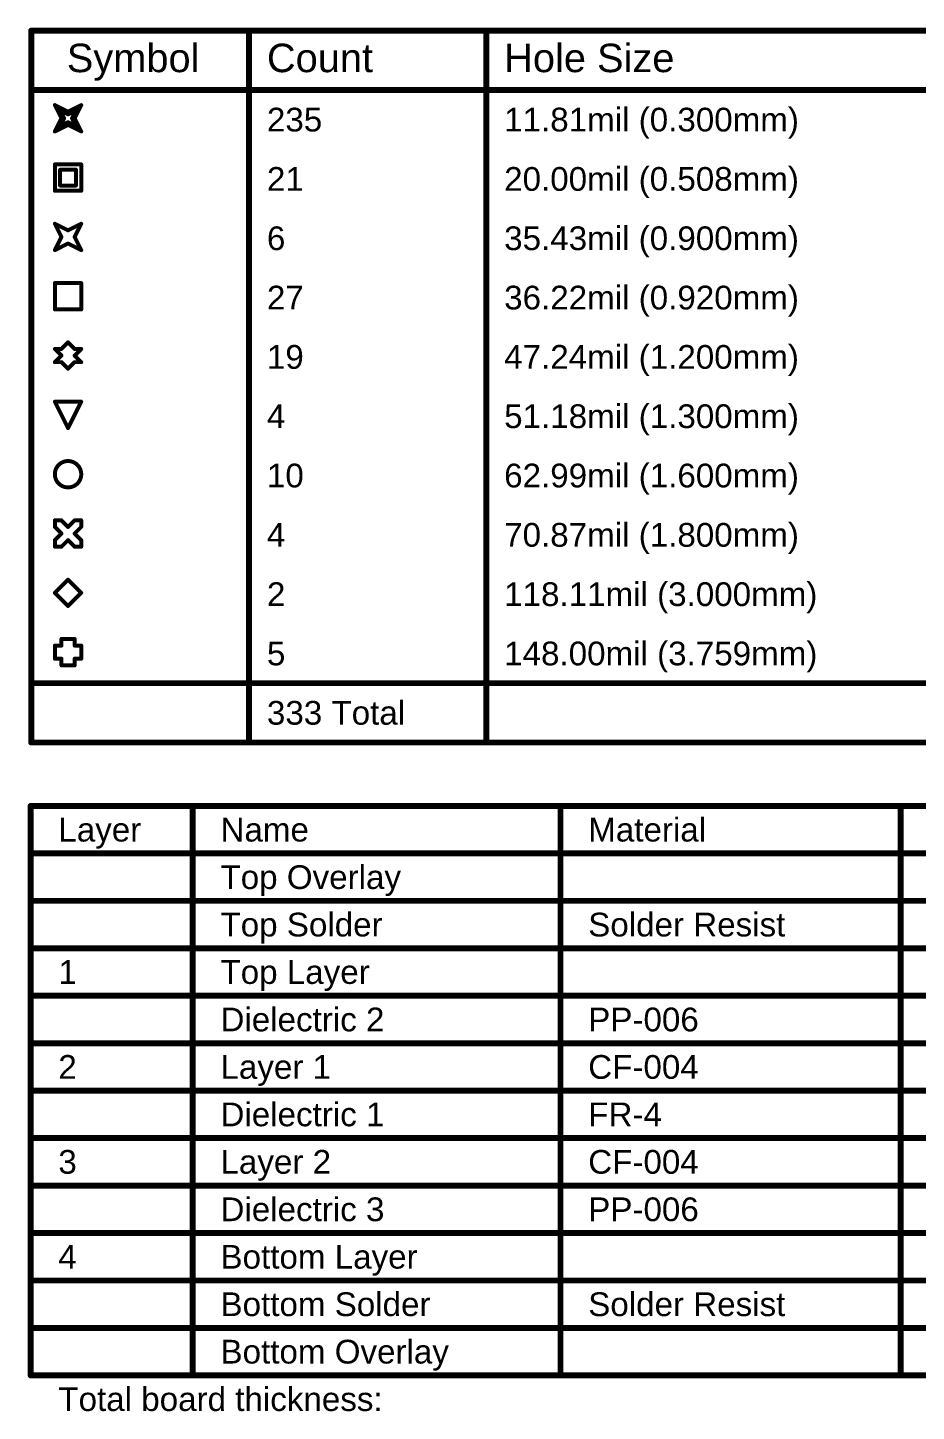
# Model space of a CAD drawing. Header units: inches. Extents: x 0 to 13.9, y -0.2 to 3.4.
# Drawn here: x 4.479 to 6.725, y -0.18 to 3.319 of the extents above; entities that cross this region are included whole.
import ezdxf

# ---------------------------------------------------------------- set-up
doc = ezdxf.new("R2010")
doc.units = ezdxf.units.IN
doc.header["$MEASUREMENT"] = 0
doc.layers.add('Drill Drawing', color=1, linetype='Continuous')
doc.layers.add('Fabrication', color=56, linetype='Continuous')
doc.styles.add('Arial', font='', dxfattribs={"height": 0.2})
doc.styles.get('Arial').set_extended_font_data('Arial')

msp = doc.modelspace()

# ---------------------------------------------------------------- linework, layer by layer
at = {"layer": 'Drill Drawing'}
for points in [[(4.4875, 3.3115, 0.015, 0.015, 0), (13.9109, 3.3115, 0.015, 0.015, 0)], [(4.4875, 1.5115, 0.015, 0.015, 0), (4.4875, 3.3115, 0.015, 0.015, 0)], [(5.0384, 1.5115, 0.015, 0.015, 0), (5.0384, 3.3115, 0.015, 0.015, 0)], [(5.6382, 1.5115, 0.015, 0.015, 0), (5.6382, 3.3115, 0.015, 0.015, 0)], [(4.4875, 3.1615, 0.015, 0.015, 0), (13.9109, 3.1615, 0.015, 0.015, 0)], [(4.5473, 3.1232, 0.01, 0.01, 0), (4.5806, 3.1065, 0.01, 0.01, 0)], [(4.5473, 3.1232, 0.01, 0.01, 0), (4.564, 3.0898, 0.01, 0.01, 0)], [(4.5606, 3.1098, 0.01, 0.01, 0), (4.5806, 3.0998, 0.01, 0.01, 0)], [(4.5606, 3.1098, 0.01, 0.01, 0), (4.5706, 3.0898, 0.01, 0.01, 0)], [(4.5806, 3.1065, 0.01, 0.01, 0), (4.614, 3.1232, 0.01, 0.01, 0)], [(4.5806, 3.0998, 0.01, 0.01, 0), (4.6006, 3.1098, 0.01, 0.01, 0)], [(4.5906, 3.0898, 0.01, 0.01, 0), (4.6006, 3.1098, 0.01, 0.01, 0)], [(4.5973, 3.0898, 0.01, 0.01, 0), (4.614, 3.1232, 0.01, 0.01, 0)], [(4.5473, 3.0565, 0.01, 0.01, 0), (4.564, 3.0898, 0.01, 0.01, 0)], [(4.5606, 3.0698, 0.01, 0.01, 0), (4.5706, 3.0898, 0.01, 0.01, 0)], [(4.5606, 3.0698, 0.01, 0.01, 0), (4.5806, 3.0798, 0.01, 0.01, 0)], [(4.5806, 3.0798, 0.01, 0.01, 0), (4.6006, 3.0698, 0.01, 0.01, 0)], [(4.5906, 3.0898, 0.01, 0.01, 0), (4.6006, 3.0698, 0.01, 0.01, 0)], [(4.5973, 3.0898, 0.01, 0.01, 0), (4.614, 3.0565, 0.01, 0.01, 0)], [(4.5473, 3.0565, 0.01, 0.01, 0), (4.5806, 3.0732, 0.01, 0.01, 0)], [(4.5806, 3.0732, 0.01, 0.01, 0), (4.614, 3.0565, 0.01, 0.01, 0)], [(4.5473, 2.9732, 0.01, 0.01, 0), (4.614, 2.9732, 0.01, 0.01, 0)], [(4.5473, 2.9065, 0.01, 0.01, 0), (4.5473, 2.9732, 0.01, 0.01, 0)], [(4.614, 2.9065, 0.01, 0.01, 0), (4.614, 2.9732, 0.01, 0.01, 0)], [(4.5606, 2.9598, 0.01, 0.01, 0), (4.6006, 2.9598, 0.01, 0.01, 0)], [(4.5606, 2.9198, 0.01, 0.01, 0), (4.5606, 2.9598, 0.01, 0.01, 0)], [(4.6006, 2.9198, 0.01, 0.01, 0), (4.6006, 2.9598, 0.01, 0.01, 0)], [(4.5473, 2.9065, 0.01, 0.01, 0), (4.614, 2.9065, 0.01, 0.01, 0)], [(4.5606, 2.9198, 0.01, 0.01, 0), (4.6006, 2.9198, 0.01, 0.01, 0)], [(4.5473, 2.8232, 0.01, 0.01, 0), (4.5806, 2.8065, 0.01, 0.01, 0)], [(4.5473, 2.8232, 0.01, 0.01, 0), (4.564, 2.7898, 0.01, 0.01, 0)], [(4.5806, 2.8065, 0.01, 0.01, 0), (4.614, 2.8232, 0.01, 0.01, 0)], [(4.5973, 2.7898, 0.01, 0.01, 0), (4.614, 2.8232, 0.01, 0.01, 0)], [(4.5473, 2.7565, 0.01, 0.01, 0), (4.564, 2.7898, 0.01, 0.01, 0)], [(4.5473, 2.7565, 0.01, 0.01, 0), (4.5806, 2.7732, 0.01, 0.01, 0)], [(4.5806, 2.7732, 0.01, 0.01, 0), (4.614, 2.7565, 0.01, 0.01, 0)], [(4.5973, 2.7898, 0.01, 0.01, 0), (4.614, 2.7565, 0.01, 0.01, 0)], [(4.5473, 2.6732, 0.01, 0.01, 0), (4.614, 2.6732, 0.01, 0.01, 0)], [(4.5473, 2.6065, 0.01, 0.01, 0), (4.5473, 2.6732, 0.01, 0.01, 0)], [(4.614, 2.6065, 0.01, 0.01, 0), (4.614, 2.6732, 0.01, 0.01, 0)], [(4.5473, 2.6065, 0.01, 0.01, 0), (4.614, 2.6065, 0.01, 0.01, 0)], [(4.564, 2.5065, 0.01, 0.01, 0), (4.5806, 2.5232, 0.01, 0.01, 0)], [(4.5806, 2.5232, 0.01, 0.01, 0), (4.5973, 2.5065, 0.01, 0.01, 0)], [(4.5473, 2.5065, 0.01, 0.01, 0), (4.564, 2.4898, 0.01, 0.01, 0)], [(4.5473, 2.5065, 0.01, 0.01, 0), (4.564, 2.5065, 0.01, 0.01, 0)], [(4.5473, 2.4732, 0.01, 0.01, 0), (4.564, 2.4898, 0.01, 0.01, 0)], [(4.5973, 2.5065, 0.01, 0.01, 0), (4.614, 2.5065, 0.01, 0.01, 0)], [(4.5973, 2.4898, 0.01, 0.01, 0), (4.614, 2.5065, 0.01, 0.01, 0)], [(4.5973, 2.4898, 0.01, 0.01, 0), (4.614, 2.4732, 0.01, 0.01, 0)], [(4.5473, 2.4732, 0.01, 0.01, 0), (4.564, 2.4732, 0.01, 0.01, 0)], [(4.564, 2.4732, 0.01, 0.01, 0), (4.5806, 2.4565, 0.01, 0.01, 0)], [(4.5806, 2.4565, 0.01, 0.01, 0), (4.5973, 2.4732, 0.01, 0.01, 0)], [(4.5973, 2.4732, 0.01, 0.01, 0), (4.614, 2.4732, 0.01, 0.01, 0)], [(4.5473, 2.3732, 0.01, 0.01, 0), (4.614, 2.3732, 0.01, 0.01, 0)], [(4.5473, 2.3732, 0.01, 0.01, 0), (4.5806, 2.3065, 0.01, 0.01, 0)], [(4.5806, 2.3065, 0.01, 0.01, 0), (4.614, 2.3732, 0.01, 0.01, 0)], [(4.5473, 2.0565, 0.01, 0.01, 0), (4.5473, 2.0732, 0.01, 0.01, 0)], [(4.5473, 2.0732, 0.01, 0.01, 0), (4.564, 2.0732, 0.01, 0.01, 0)], [(4.564, 2.0732, 0.01, 0.01, 0), (4.5806, 2.0565, 0.01, 0.01, 0)], [(4.5806, 2.0565, 0.01, 0.01, 0), (4.5973, 2.0732, 0.01, 0.01, 0)], [(4.5973, 2.0732, 0.01, 0.01, 0), (4.614, 2.0732, 0.01, 0.01, 0)], [(4.614, 2.0565, 0.01, 0.01, 0), (4.614, 2.0732, 0.01, 0.01, 0)], [(4.5473, 2.0565, 0.01, 0.01, 0), (4.564, 2.0398, 0.01, 0.01, 0)], [(4.5473, 2.0232, 0.01, 0.01, 0), (4.564, 2.0398, 0.01, 0.01, 0)], [(4.5973, 2.0398, 0.01, 0.01, 0), (4.614, 2.0565, 0.01, 0.01, 0)], [(4.5973, 2.0398, 0.01, 0.01, 0), (4.614, 2.0232, 0.01, 0.01, 0)], [(4.5473, 2.0065, 0.01, 0.01, 0), (4.5473, 2.0232, 0.01, 0.01, 0)], [(4.5473, 2.0065, 0.01, 0.01, 0), (4.564, 2.0065, 0.01, 0.01, 0)], [(4.564, 2.0065, 0.01, 0.01, 0), (4.5806, 2.0232, 0.01, 0.01, 0)], [(4.5806, 2.0232, 0.01, 0.01, 0), (4.5973, 2.0065, 0.01, 0.01, 0)], [(4.5973, 2.0065, 0.01, 0.01, 0), (4.614, 2.0065, 0.01, 0.01, 0)], [(4.614, 2.0065, 0.01, 0.01, 0), (4.614, 2.0232, 0.01, 0.01, 0)], [(4.5473, 1.8898, 0.01, 0.01, 0), (4.5806, 1.9232, 0.01, 0.01, 0)], [(4.5806, 1.9232, 0.01, 0.01, 0), (4.614, 1.8898, 0.01, 0.01, 0)], [(4.5473, 1.8898, 0.01, 0.01, 0), (4.5806, 1.8565, 0.01, 0.01, 0)], [(4.5806, 1.8565, 0.01, 0.01, 0), (4.614, 1.8898, 0.01, 0.01, 0)], [(4.5473, 1.7232, 0.01, 0.01, 0), (4.5473, 1.7565, 0.01, 0.01, 0)], [(4.5473, 1.7565, 0.01, 0.01, 0), (4.564, 1.7565, 0.01, 0.01, 0)], [(4.564, 1.7565, 0.01, 0.01, 0), (4.564, 1.7732, 0.01, 0.01, 0)], [(4.564, 1.7732, 0.01, 0.01, 0), (4.5973, 1.7732, 0.01, 0.01, 0)], [(4.5973, 1.7565, 0.01, 0.01, 0), (4.5973, 1.7732, 0.01, 0.01, 0)], [(4.5973, 1.7565, 0.01, 0.01, 0), (4.614, 1.7565, 0.01, 0.01, 0)], [(4.614, 1.7232, 0.01, 0.01, 0), (4.614, 1.7565, 0.01, 0.01, 0)], [(4.5473, 1.7232, 0.01, 0.01, 0), (4.564, 1.7232, 0.01, 0.01, 0)], [(4.564, 1.7065, 0.01, 0.01, 0), (4.564, 1.7232, 0.01, 0.01, 0)], [(4.5973, 1.7232, 0.01, 0.01, 0), (4.614, 1.7232, 0.01, 0.01, 0)], [(4.5973, 1.7065, 0.01, 0.01, 0), (4.5973, 1.7232, 0.01, 0.01, 0)], [(4.564, 1.7065, 0.01, 0.01, 0), (4.5973, 1.7065, 0.01, 0.01, 0)], [(4.4875, 1.6615, 0.015, 0.015, 0), (13.9109, 1.6615, 0.015, 0.015, 0)], [(4.4875, 1.5115, 0.015, 0.015, 0), (13.9109, 1.5115, 0.015, 0.015, 0)]]:
    msp.add_lwpolyline(points, format="xyseb", dxfattribs=at)
for points in [[(4.4837, 3.3115, 0.0075, 0.0075, 1), (4.4912, 3.3115, 0.0075, 0.0075, 1)], [(4.4837, 3.3115, 0.0075, 0.0075, 1), (4.4912, 3.3115, 0.0075, 0.0075, 1)], [(5.0346, 3.3115, 0.0075, 0.0075, 1), (5.0421, 3.3115, 0.0075, 0.0075, 1)], [(5.6345, 3.3115, 0.0075, 0.0075, 1), (5.642, 3.3115, 0.0075, 0.0075, 1)], [(4.4837, 3.1615, 0.0075, 0.0075, 1), (4.4912, 3.1615, 0.0075, 0.0075, 1)], [(4.5448, 3.1232, 0.005, 0.005, 1), (4.5498, 3.1232, 0.005, 0.005, 1)], [(4.5448, 3.1232, 0.005, 0.005, 1), (4.5498, 3.1232, 0.005, 0.005, 1)], [(4.5581, 3.1098, 0.005, 0.005, 1), (4.5631, 3.1098, 0.005, 0.005, 1)], [(4.5581, 3.1098, 0.005, 0.005, 1), (4.5631, 3.1098, 0.005, 0.005, 1)], [(4.5981, 3.1098, 0.005, 0.005, 1), (4.6031, 3.1098, 0.005, 0.005, 1)], [(4.5981, 3.1098, 0.005, 0.005, 1), (4.6031, 3.1098, 0.005, 0.005, 1)], [(4.6115, 3.1232, 0.005, 0.005, 1), (4.6165, 3.1232, 0.005, 0.005, 1)], [(4.6115, 3.1232, 0.005, 0.005, 1), (4.6165, 3.1232, 0.005, 0.005, 1)], [(4.5615, 3.0898, 0.005, 0.005, 1), (4.5665, 3.0898, 0.005, 0.005, 1)], [(4.5615, 3.0898, 0.005, 0.005, 1), (4.5665, 3.0898, 0.005, 0.005, 1)], [(4.5681, 3.0898, 0.005, 0.005, 1), (4.5731, 3.0898, 0.005, 0.005, 1)], [(4.5681, 3.0898, 0.005, 0.005, 1), (4.5731, 3.0898, 0.005, 0.005, 1)], [(4.5781, 3.1065, 0.005, 0.005, 1), (4.5831, 3.1065, 0.005, 0.005, 1)], [(4.5781, 3.1065, 0.005, 0.005, 1), (4.5831, 3.1065, 0.005, 0.005, 1)], [(4.5781, 3.0998, 0.005, 0.005, 1), (4.5831, 3.0998, 0.005, 0.005, 1)], [(4.5781, 3.0998, 0.005, 0.005, 1), (4.5831, 3.0998, 0.005, 0.005, 1)], [(4.5781, 3.0798, 0.005, 0.005, 1), (4.5831, 3.0798, 0.005, 0.005, 1)], [(4.5781, 3.0798, 0.005, 0.005, 1), (4.5831, 3.0798, 0.005, 0.005, 1)], [(4.5881, 3.0898, 0.005, 0.005, 1), (4.5931, 3.0898, 0.005, 0.005, 1)], [(4.5881, 3.0898, 0.005, 0.005, 1), (4.5931, 3.0898, 0.005, 0.005, 1)], [(4.5948, 3.0898, 0.005, 0.005, 1), (4.5998, 3.0898, 0.005, 0.005, 1)], [(4.5948, 3.0898, 0.005, 0.005, 1), (4.5998, 3.0898, 0.005, 0.005, 1)], [(4.5448, 3.0565, 0.005, 0.005, 1), (4.5498, 3.0565, 0.005, 0.005, 1)], [(4.5448, 3.0565, 0.005, 0.005, 1), (4.5498, 3.0565, 0.005, 0.005, 1)], [(4.5581, 3.0698, 0.005, 0.005, 1), (4.5631, 3.0698, 0.005, 0.005, 1)], [(4.5581, 3.0698, 0.005, 0.005, 1), (4.5631, 3.0698, 0.005, 0.005, 1)], [(4.5781, 3.0732, 0.005, 0.005, 1), (4.5831, 3.0732, 0.005, 0.005, 1)], [(4.5781, 3.0732, 0.005, 0.005, 1), (4.5831, 3.0732, 0.005, 0.005, 1)], [(4.5981, 3.0698, 0.005, 0.005, 1), (4.6031, 3.0698, 0.005, 0.005, 1)], [(4.5981, 3.0698, 0.005, 0.005, 1), (4.6031, 3.0698, 0.005, 0.005, 1)], [(4.6115, 3.0565, 0.005, 0.005, 1), (4.6165, 3.0565, 0.005, 0.005, 1)], [(4.6115, 3.0565, 0.005, 0.005, 1), (4.6165, 3.0565, 0.005, 0.005, 1)], [(4.5448, 2.9732, 0.005, 0.005, 1), (4.5498, 2.9732, 0.005, 0.005, 1)], [(4.5448, 2.9732, 0.005, 0.005, 1), (4.5498, 2.9732, 0.005, 0.005, 1)], [(4.6115, 2.9732, 0.005, 0.005, 1), (4.6165, 2.9732, 0.005, 0.005, 1)], [(4.6115, 2.9732, 0.005, 0.005, 1), (4.6165, 2.9732, 0.005, 0.005, 1)], [(4.5581, 2.9598, 0.005, 0.005, 1), (4.5631, 2.9598, 0.005, 0.005, 1)], [(4.5581, 2.9598, 0.005, 0.005, 1), (4.5631, 2.9598, 0.005, 0.005, 1)], [(4.5981, 2.9598, 0.005, 0.005, 1), (4.6031, 2.9598, 0.005, 0.005, 1)], [(4.5981, 2.9598, 0.005, 0.005, 1), (4.6031, 2.9598, 0.005, 0.005, 1)], [(4.5448, 2.9065, 0.005, 0.005, 1), (4.5498, 2.9065, 0.005, 0.005, 1)], [(4.5448, 2.9065, 0.005, 0.005, 1), (4.5498, 2.9065, 0.005, 0.005, 1)], [(4.5581, 2.9198, 0.005, 0.005, 1), (4.5631, 2.9198, 0.005, 0.005, 1)], [(4.5581, 2.9198, 0.005, 0.005, 1), (4.5631, 2.9198, 0.005, 0.005, 1)], [(4.5981, 2.9198, 0.005, 0.005, 1), (4.6031, 2.9198, 0.005, 0.005, 1)], [(4.5981, 2.9198, 0.005, 0.005, 1), (4.6031, 2.9198, 0.005, 0.005, 1)], [(4.6115, 2.9065, 0.005, 0.005, 1), (4.6165, 2.9065, 0.005, 0.005, 1)], [(4.6115, 2.9065, 0.005, 0.005, 1), (4.6165, 2.9065, 0.005, 0.005, 1)], [(4.5448, 2.8232, 0.005, 0.005, 1), (4.5498, 2.8232, 0.005, 0.005, 1)], [(4.5448, 2.8232, 0.005, 0.005, 1), (4.5498, 2.8232, 0.005, 0.005, 1)], [(4.5781, 2.8065, 0.005, 0.005, 1), (4.5831, 2.8065, 0.005, 0.005, 1)], [(4.5781, 2.8065, 0.005, 0.005, 1), (4.5831, 2.8065, 0.005, 0.005, 1)], [(4.6115, 2.8232, 0.005, 0.005, 1), (4.6165, 2.8232, 0.005, 0.005, 1)], [(4.6115, 2.8232, 0.005, 0.005, 1), (4.6165, 2.8232, 0.005, 0.005, 1)], [(4.5615, 2.7898, 0.005, 0.005, 1), (4.5665, 2.7898, 0.005, 0.005, 1)], [(4.5615, 2.7898, 0.005, 0.005, 1), (4.5665, 2.7898, 0.005, 0.005, 1)], [(4.5781, 2.7732, 0.005, 0.005, 1), (4.5831, 2.7732, 0.005, 0.005, 1)], [(4.5781, 2.7732, 0.005, 0.005, 1), (4.5831, 2.7732, 0.005, 0.005, 1)], [(4.5948, 2.7898, 0.005, 0.005, 1), (4.5998, 2.7898, 0.005, 0.005, 1)], [(4.5948, 2.7898, 0.005, 0.005, 1), (4.5998, 2.7898, 0.005, 0.005, 1)], [(4.5448, 2.7565, 0.005, 0.005, 1), (4.5498, 2.7565, 0.005, 0.005, 1)], [(4.5448, 2.7565, 0.005, 0.005, 1), (4.5498, 2.7565, 0.005, 0.005, 1)], [(4.6115, 2.7565, 0.005, 0.005, 1), (4.6165, 2.7565, 0.005, 0.005, 1)], [(4.6115, 2.7565, 0.005, 0.005, 1), (4.6165, 2.7565, 0.005, 0.005, 1)], [(4.5448, 2.6732, 0.005, 0.005, 1), (4.5498, 2.6732, 0.005, 0.005, 1)], [(4.5448, 2.6732, 0.005, 0.005, 1), (4.5498, 2.6732, 0.005, 0.005, 1)], [(4.6115, 2.6732, 0.005, 0.005, 1), (4.6165, 2.6732, 0.005, 0.005, 1)], [(4.6115, 2.6732, 0.005, 0.005, 1), (4.6165, 2.6732, 0.005, 0.005, 1)], [(4.5448, 2.6065, 0.005, 0.005, 1), (4.5498, 2.6065, 0.005, 0.005, 1)], [(4.5448, 2.6065, 0.005, 0.005, 1), (4.5498, 2.6065, 0.005, 0.005, 1)], [(4.6115, 2.6065, 0.005, 0.005, 1), (4.6165, 2.6065, 0.005, 0.005, 1)], [(4.6115, 2.6065, 0.005, 0.005, 1), (4.6165, 2.6065, 0.005, 0.005, 1)], [(4.5781, 2.5232, 0.005, 0.005, 1), (4.5831, 2.5232, 0.005, 0.005, 1)], [(4.5781, 2.5232, 0.005, 0.005, 1), (4.5831, 2.5232, 0.005, 0.005, 1)], [(4.5448, 2.5065, 0.005, 0.005, 1), (4.5498, 2.5065, 0.005, 0.005, 1)], [(4.5448, 2.5065, 0.005, 0.005, 1), (4.5498, 2.5065, 0.005, 0.005, 1)], [(4.5615, 2.5065, 0.005, 0.005, 1), (4.5665, 2.5065, 0.005, 0.005, 1)], [(4.5615, 2.5065, 0.005, 0.005, 1), (4.5665, 2.5065, 0.005, 0.005, 1)], [(4.5615, 2.4898, 0.005, 0.005, 1), (4.5665, 2.4898, 0.005, 0.005, 1)], [(4.5615, 2.4898, 0.005, 0.005, 1), (4.5665, 2.4898, 0.005, 0.005, 1)], [(4.5948, 2.5065, 0.005, 0.005, 1), (4.5998, 2.5065, 0.005, 0.005, 1)], [(4.5948, 2.5065, 0.005, 0.005, 1), (4.5998, 2.5065, 0.005, 0.005, 1)], [(4.5948, 2.4898, 0.005, 0.005, 1), (4.5998, 2.4898, 0.005, 0.005, 1)], [(4.5948, 2.4898, 0.005, 0.005, 1), (4.5998, 2.4898, 0.005, 0.005, 1)], [(4.6115, 2.5065, 0.005, 0.005, 1), (4.6165, 2.5065, 0.005, 0.005, 1)], [(4.6115, 2.5065, 0.005, 0.005, 1), (4.6165, 2.5065, 0.005, 0.005, 1)], [(4.5448, 2.4732, 0.005, 0.005, 1), (4.5498, 2.4732, 0.005, 0.005, 1)], [(4.5448, 2.4732, 0.005, 0.005, 1), (4.5498, 2.4732, 0.005, 0.005, 1)], [(4.5615, 2.4732, 0.005, 0.005, 1), (4.5665, 2.4732, 0.005, 0.005, 1)], [(4.5615, 2.4732, 0.005, 0.005, 1), (4.5665, 2.4732, 0.005, 0.005, 1)], [(4.5781, 2.4565, 0.005, 0.005, 1), (4.5831, 2.4565, 0.005, 0.005, 1)], [(4.5781, 2.4565, 0.005, 0.005, 1), (4.5831, 2.4565, 0.005, 0.005, 1)], [(4.5948, 2.4732, 0.005, 0.005, 1), (4.5998, 2.4732, 0.005, 0.005, 1)], [(4.5948, 2.4732, 0.005, 0.005, 1), (4.5998, 2.4732, 0.005, 0.005, 1)], [(4.6115, 2.4732, 0.005, 0.005, 1), (4.6165, 2.4732, 0.005, 0.005, 1)], [(4.6115, 2.4732, 0.005, 0.005, 1), (4.6165, 2.4732, 0.005, 0.005, 1)], [(4.5448, 2.3732, 0.005, 0.005, 1), (4.5498, 2.3732, 0.005, 0.005, 1)], [(4.5448, 2.3732, 0.005, 0.005, 1), (4.5498, 2.3732, 0.005, 0.005, 1)], [(4.6115, 2.3732, 0.005, 0.005, 1), (4.6165, 2.3732, 0.005, 0.005, 1)], [(4.6115, 2.3732, 0.005, 0.005, 1), (4.6165, 2.3732, 0.005, 0.005, 1)], [(4.5781, 2.3065, 0.005, 0.005, 1), (4.5831, 2.3065, 0.005, 0.005, 1)], [(4.5781, 2.3065, 0.005, 0.005, 1), (4.5831, 2.3065, 0.005, 0.005, 1)], [(4.614, 2.1898, 0.01, 0.01, 1), (4.5473, 2.1898, 0.01, 0.01, 1)], [(4.5448, 2.1898, 0.005, 0.005, 1), (4.5498, 2.1898, 0.005, 0.005, 1)], [(4.6115, 2.1898, 0.005, 0.005, 1), (4.6165, 2.1898, 0.005, 0.005, 1)], [(4.5448, 2.0732, 0.005, 0.005, 1), (4.5498, 2.0732, 0.005, 0.005, 1)], [(4.5448, 2.0732, 0.005, 0.005, 1), (4.5498, 2.0732, 0.005, 0.005, 1)], [(4.5615, 2.0732, 0.005, 0.005, 1), (4.5665, 2.0732, 0.005, 0.005, 1)], [(4.5615, 2.0732, 0.005, 0.005, 1), (4.5665, 2.0732, 0.005, 0.005, 1)], [(4.5948, 2.0732, 0.005, 0.005, 1), (4.5998, 2.0732, 0.005, 0.005, 1)], [(4.5948, 2.0732, 0.005, 0.005, 1), (4.5998, 2.0732, 0.005, 0.005, 1)], [(4.6115, 2.0732, 0.005, 0.005, 1), (4.6165, 2.0732, 0.005, 0.005, 1)], [(4.6115, 2.0732, 0.005, 0.005, 1), (4.6165, 2.0732, 0.005, 0.005, 1)], [(4.5448, 2.0565, 0.005, 0.005, 1), (4.5498, 2.0565, 0.005, 0.005, 1)], [(4.5448, 2.0565, 0.005, 0.005, 1), (4.5498, 2.0565, 0.005, 0.005, 1)], [(4.5615, 2.0398, 0.005, 0.005, 1), (4.5665, 2.0398, 0.005, 0.005, 1)], [(4.5615, 2.0398, 0.005, 0.005, 1), (4.5665, 2.0398, 0.005, 0.005, 1)], [(4.5781, 2.0565, 0.005, 0.005, 1), (4.5831, 2.0565, 0.005, 0.005, 1)], [(4.5781, 2.0565, 0.005, 0.005, 1), (4.5831, 2.0565, 0.005, 0.005, 1)], [(4.5948, 2.0398, 0.005, 0.005, 1), (4.5998, 2.0398, 0.005, 0.005, 1)], [(4.5948, 2.0398, 0.005, 0.005, 1), (4.5998, 2.0398, 0.005, 0.005, 1)], [(4.6115, 2.0565, 0.005, 0.005, 1), (4.6165, 2.0565, 0.005, 0.005, 1)], [(4.6115, 2.0565, 0.005, 0.005, 1), (4.6165, 2.0565, 0.005, 0.005, 1)], [(4.5448, 2.0232, 0.005, 0.005, 1), (4.5498, 2.0232, 0.005, 0.005, 1)], [(4.5448, 2.0232, 0.005, 0.005, 1), (4.5498, 2.0232, 0.005, 0.005, 1)], [(4.5448, 2.0065, 0.005, 0.005, 1), (4.5498, 2.0065, 0.005, 0.005, 1)], [(4.5448, 2.0065, 0.005, 0.005, 1), (4.5498, 2.0065, 0.005, 0.005, 1)], [(4.5615, 2.0065, 0.005, 0.005, 1), (4.5665, 2.0065, 0.005, 0.005, 1)], [(4.5615, 2.0065, 0.005, 0.005, 1), (4.5665, 2.0065, 0.005, 0.005, 1)], [(4.5781, 2.0232, 0.005, 0.005, 1), (4.5831, 2.0232, 0.005, 0.005, 1)], [(4.5781, 2.0232, 0.005, 0.005, 1), (4.5831, 2.0232, 0.005, 0.005, 1)], [(4.5948, 2.0065, 0.005, 0.005, 1), (4.5998, 2.0065, 0.005, 0.005, 1)], [(4.5948, 2.0065, 0.005, 0.005, 1), (4.5998, 2.0065, 0.005, 0.005, 1)], [(4.6115, 2.0232, 0.005, 0.005, 1), (4.6165, 2.0232, 0.005, 0.005, 1)], [(4.6115, 2.0232, 0.005, 0.005, 1), (4.6165, 2.0232, 0.005, 0.005, 1)], [(4.6115, 2.0065, 0.005, 0.005, 1), (4.6165, 2.0065, 0.005, 0.005, 1)], [(4.6115, 2.0065, 0.005, 0.005, 1), (4.6165, 2.0065, 0.005, 0.005, 1)], [(4.5781, 1.9232, 0.005, 0.005, 1), (4.5831, 1.9232, 0.005, 0.005, 1)], [(4.5781, 1.9232, 0.005, 0.005, 1), (4.5831, 1.9232, 0.005, 0.005, 1)], [(4.5448, 1.8898, 0.005, 0.005, 1), (4.5498, 1.8898, 0.005, 0.005, 1)], [(4.5448, 1.8898, 0.005, 0.005, 1), (4.5498, 1.8898, 0.005, 0.005, 1)], [(4.6115, 1.8898, 0.005, 0.005, 1), (4.6165, 1.8898, 0.005, 0.005, 1)], [(4.6115, 1.8898, 0.005, 0.005, 1), (4.6165, 1.8898, 0.005, 0.005, 1)], [(4.5781, 1.8565, 0.005, 0.005, 1), (4.5831, 1.8565, 0.005, 0.005, 1)], [(4.5781, 1.8565, 0.005, 0.005, 1), (4.5831, 1.8565, 0.005, 0.005, 1)], [(4.5448, 1.7565, 0.005, 0.005, 1), (4.5498, 1.7565, 0.005, 0.005, 1)], [(4.5448, 1.7565, 0.005, 0.005, 1), (4.5498, 1.7565, 0.005, 0.005, 1)], [(4.5615, 1.7732, 0.005, 0.005, 1), (4.5665, 1.7732, 0.005, 0.005, 1)], [(4.5615, 1.7732, 0.005, 0.005, 1), (4.5665, 1.7732, 0.005, 0.005, 1)], [(4.5615, 1.7565, 0.005, 0.005, 1), (4.5665, 1.7565, 0.005, 0.005, 1)], [(4.5615, 1.7565, 0.005, 0.005, 1), (4.5665, 1.7565, 0.005, 0.005, 1)], [(4.5948, 1.7732, 0.005, 0.005, 1), (4.5998, 1.7732, 0.005, 0.005, 1)], [(4.5948, 1.7732, 0.005, 0.005, 1), (4.5998, 1.7732, 0.005, 0.005, 1)], [(4.5948, 1.7565, 0.005, 0.005, 1), (4.5998, 1.7565, 0.005, 0.005, 1)], [(4.5948, 1.7565, 0.005, 0.005, 1), (4.5998, 1.7565, 0.005, 0.005, 1)], [(4.6115, 1.7565, 0.005, 0.005, 1), (4.6165, 1.7565, 0.005, 0.005, 1)], [(4.6115, 1.7565, 0.005, 0.005, 1), (4.6165, 1.7565, 0.005, 0.005, 1)], [(4.5448, 1.7232, 0.005, 0.005, 1), (4.5498, 1.7232, 0.005, 0.005, 1)], [(4.5448, 1.7232, 0.005, 0.005, 1), (4.5498, 1.7232, 0.005, 0.005, 1)], [(4.5615, 1.7232, 0.005, 0.005, 1), (4.5665, 1.7232, 0.005, 0.005, 1)], [(4.5615, 1.7232, 0.005, 0.005, 1), (4.5665, 1.7232, 0.005, 0.005, 1)], [(4.5948, 1.7232, 0.005, 0.005, 1), (4.5998, 1.7232, 0.005, 0.005, 1)], [(4.5948, 1.7232, 0.005, 0.005, 1), (4.5998, 1.7232, 0.005, 0.005, 1)], [(4.6115, 1.7232, 0.005, 0.005, 1), (4.6165, 1.7232, 0.005, 0.005, 1)], [(4.6115, 1.7232, 0.005, 0.005, 1), (4.6165, 1.7232, 0.005, 0.005, 1)], [(4.5615, 1.7065, 0.005, 0.005, 1), (4.5665, 1.7065, 0.005, 0.005, 1)], [(4.5615, 1.7065, 0.005, 0.005, 1), (4.5665, 1.7065, 0.005, 0.005, 1)], [(4.5948, 1.7065, 0.005, 0.005, 1), (4.5998, 1.7065, 0.005, 0.005, 1)], [(4.5948, 1.7065, 0.005, 0.005, 1), (4.5998, 1.7065, 0.005, 0.005, 1)], [(4.4837, 1.6615, 0.0075, 0.0075, 1), (4.4912, 1.6615, 0.0075, 0.0075, 1)], [(4.4837, 1.5115, 0.0075, 0.0075, 1), (4.4912, 1.5115, 0.0075, 0.0075, 1)], [(4.4837, 1.5115, 0.0075, 0.0075, 1), (4.4912, 1.5115, 0.0075, 0.0075, 1)], [(5.0346, 1.5115, 0.0075, 0.0075, 1), (5.0421, 1.5115, 0.0075, 0.0075, 1)], [(5.6345, 1.5115, 0.0075, 0.0075, 1), (5.642, 1.5115, 0.0075, 0.0075, 1)]]:
    msp.add_lwpolyline(points, format="xyseb", close=True, dxfattribs=at)
at = {"layer": 'Fabrication'}
for points in [[(4.4861, 1.351, 0.015, 0.015, 0), (9.0249, 1.351, 0.015, 0.015, 0)], [(4.4861, -0.089, 0.015, 0.015, 0), (4.4861, 1.351, 0.015, 0.015, 0)], [(4.896, -0.089, 0.015, 0.015, 0), (4.896, 1.351, 0.015, 0.015, 0)], [(5.8257, -0.089, 0.015, 0.015, 0), (5.8257, 1.351, 0.015, 0.015, 0)], [(6.6855, -0.089, 0.015, 0.015, 0), (6.6855, 1.351, 0.015, 0.015, 0)], [(4.4861, 1.231, 0.015, 0.015, 0), (9.0249, 1.231, 0.015, 0.015, 0)], [(4.4861, 1.111, 0.015, 0.015, 0), (4.896, 1.111, 0.015, 0.015, 0)], [(4.896, 1.111, 0.015, 0.015, 0), (5.8257, 1.111, 0.015, 0.015, 0)], [(5.8257, 1.111, 0.015, 0.015, 0), (6.6855, 1.111, 0.015, 0.015, 0)], [(6.6855, 1.111, 0.015, 0.015, 0), (7.3353, 1.111, 0.015, 0.015, 0)], [(4.4861, 0.991, 0.015, 0.015, 0), (4.896, 0.991, 0.015, 0.015, 0)], [(4.896, 0.991, 0.015, 0.015, 0), (5.8257, 0.991, 0.015, 0.015, 0)], [(5.8257, 0.991, 0.015, 0.015, 0), (6.6855, 0.991, 0.015, 0.015, 0)], [(6.6855, 0.991, 0.015, 0.015, 0), (7.3353, 0.991, 0.015, 0.015, 0)], [(4.4861, 0.871, 0.015, 0.015, 0), (4.896, 0.871, 0.015, 0.015, 0)], [(4.896, 0.871, 0.015, 0.015, 0), (5.8257, 0.871, 0.015, 0.015, 0)], [(5.8257, 0.871, 0.015, 0.015, 0), (6.6855, 0.871, 0.015, 0.015, 0)], [(6.6855, 0.871, 0.015, 0.015, 0), (7.3353, 0.871, 0.015, 0.015, 0)], [(4.4861, 0.751, 0.015, 0.015, 0), (4.896, 0.751, 0.015, 0.015, 0)], [(4.896, 0.751, 0.015, 0.015, 0), (5.8257, 0.751, 0.015, 0.015, 0)], [(5.8257, 0.751, 0.015, 0.015, 0), (6.6855, 0.751, 0.015, 0.015, 0)], [(6.6855, 0.751, 0.015, 0.015, 0), (7.3353, 0.751, 0.015, 0.015, 0)], [(4.4861, 0.631, 0.015, 0.015, 0), (4.896, 0.631, 0.015, 0.015, 0)], [(4.896, 0.631, 0.015, 0.015, 0), (5.8257, 0.631, 0.015, 0.015, 0)], [(5.8257, 0.631, 0.015, 0.015, 0), (6.6855, 0.631, 0.015, 0.015, 0)], [(6.6855, 0.631, 0.015, 0.015, 0), (7.3353, 0.631, 0.015, 0.015, 0)], [(4.4861, 0.511, 0.015, 0.015, 0), (4.896, 0.511, 0.015, 0.015, 0)], [(4.896, 0.511, 0.015, 0.015, 0), (5.8257, 0.511, 0.015, 0.015, 0)], [(5.8257, 0.511, 0.015, 0.015, 0), (6.6855, 0.511, 0.015, 0.015, 0)], [(6.6855, 0.511, 0.015, 0.015, 0), (7.3353, 0.511, 0.015, 0.015, 0)], [(4.4861, 0.391, 0.015, 0.015, 0), (4.896, 0.391, 0.015, 0.015, 0)], [(4.896, 0.391, 0.015, 0.015, 0), (5.8257, 0.391, 0.015, 0.015, 0)], [(5.8257, 0.391, 0.015, 0.015, 0), (6.6855, 0.391, 0.015, 0.015, 0)], [(6.6855, 0.391, 0.015, 0.015, 0), (7.3353, 0.391, 0.015, 0.015, 0)], [(4.4861, 0.271, 0.015, 0.015, 0), (4.896, 0.271, 0.015, 0.015, 0)], [(4.896, 0.271, 0.015, 0.015, 0), (5.8257, 0.271, 0.015, 0.015, 0)], [(5.8257, 0.271, 0.015, 0.015, 0), (6.6855, 0.271, 0.015, 0.015, 0)], [(6.6855, 0.271, 0.015, 0.015, 0), (7.3353, 0.271, 0.015, 0.015, 0)], [(4.4861, 0.151, 0.015, 0.015, 0), (4.896, 0.151, 0.015, 0.015, 0)], [(4.896, 0.151, 0.015, 0.015, 0), (5.8257, 0.151, 0.015, 0.015, 0)], [(5.8257, 0.151, 0.015, 0.015, 0), (6.6855, 0.151, 0.015, 0.015, 0)], [(6.6855, 0.151, 0.015, 0.015, 0), (7.3353, 0.151, 0.015, 0.015, 0)], [(4.4861, 0.031, 0.015, 0.015, 0), (4.896, 0.031, 0.015, 0.015, 0)], [(4.896, 0.031, 0.015, 0.015, 0), (5.8257, 0.031, 0.015, 0.015, 0)], [(5.8257, 0.031, 0.015, 0.015, 0), (6.6855, 0.031, 0.015, 0.015, 0)], [(6.6855, 0.031, 0.015, 0.015, 0), (7.3353, 0.031, 0.015, 0.015, 0)], [(4.4861, -0.089, 0.015, 0.015, 0), (4.896, -0.089, 0.015, 0.015, 0)], [(4.896, -0.089, 0.015, 0.015, 0), (5.8257, -0.089, 0.015, 0.015, 0)], [(5.8257, -0.089, 0.015, 0.015, 0), (6.6855, -0.089, 0.015, 0.015, 0)], [(6.6855, -0.089, 0.015, 0.015, 0), (7.3353, -0.089, 0.015, 0.015, 0)]]:
    msp.add_lwpolyline(points, format="xyseb", dxfattribs=at)
for points in [[(4.4823, 1.351, 0.0075, 0.0075, 1), (4.4898, 1.351, 0.0075, 0.0075, 1)], [(4.4823, 1.351, 0.0075, 0.0075, 1), (4.4898, 1.351, 0.0075, 0.0075, 1)], [(4.8922, 1.351, 0.0075, 0.0075, 1), (4.8998, 1.351, 0.0075, 0.0075, 1)], [(5.822, 1.351, 0.0075, 0.0075, 1), (5.8295, 1.351, 0.0075, 0.0075, 1)], [(6.6818, 1.351, 0.0075, 0.0075, 1), (6.6893, 1.351, 0.0075, 0.0075, 1)], [(4.4823, 1.231, 0.0075, 0.0075, 1), (4.4898, 1.231, 0.0075, 0.0075, 1)], [(4.4823, 1.111, 0.0075, 0.0075, 1), (4.4898, 1.111, 0.0075, 0.0075, 1)], [(4.8922, 1.111, 0.0075, 0.0075, 1), (4.8998, 1.111, 0.0075, 0.0075, 1)], [(4.8922, 1.111, 0.0075, 0.0075, 1), (4.8998, 1.111, 0.0075, 0.0075, 1)], [(5.822, 1.111, 0.0075, 0.0075, 1), (5.8295, 1.111, 0.0075, 0.0075, 1)], [(5.822, 1.111, 0.0075, 0.0075, 1), (5.8295, 1.111, 0.0075, 0.0075, 1)], [(6.6818, 1.111, 0.0075, 0.0075, 1), (6.6893, 1.111, 0.0075, 0.0075, 1)], [(6.6818, 1.111, 0.0075, 0.0075, 1), (6.6893, 1.111, 0.0075, 0.0075, 1)], [(4.4823, 0.991, 0.0075, 0.0075, 1), (4.4898, 0.991, 0.0075, 0.0075, 1)], [(4.8922, 0.991, 0.0075, 0.0075, 1), (4.8998, 0.991, 0.0075, 0.0075, 1)], [(4.8922, 0.991, 0.0075, 0.0075, 1), (4.8998, 0.991, 0.0075, 0.0075, 1)], [(5.822, 0.991, 0.0075, 0.0075, 1), (5.8295, 0.991, 0.0075, 0.0075, 1)], [(5.822, 0.991, 0.0075, 0.0075, 1), (5.8295, 0.991, 0.0075, 0.0075, 1)], [(6.6818, 0.991, 0.0075, 0.0075, 1), (6.6893, 0.991, 0.0075, 0.0075, 1)], [(6.6818, 0.991, 0.0075, 0.0075, 1), (6.6893, 0.991, 0.0075, 0.0075, 1)], [(4.4823, 0.871, 0.0075, 0.0075, 1), (4.4898, 0.871, 0.0075, 0.0075, 1)], [(4.8922, 0.871, 0.0075, 0.0075, 1), (4.8998, 0.871, 0.0075, 0.0075, 1)], [(4.8922, 0.871, 0.0075, 0.0075, 1), (4.8998, 0.871, 0.0075, 0.0075, 1)], [(5.822, 0.871, 0.0075, 0.0075, 1), (5.8295, 0.871, 0.0075, 0.0075, 1)], [(5.822, 0.871, 0.0075, 0.0075, 1), (5.8295, 0.871, 0.0075, 0.0075, 1)], [(6.6818, 0.871, 0.0075, 0.0075, 1), (6.6893, 0.871, 0.0075, 0.0075, 1)], [(6.6818, 0.871, 0.0075, 0.0075, 1), (6.6893, 0.871, 0.0075, 0.0075, 1)], [(4.4823, 0.751, 0.0075, 0.0075, 1), (4.4898, 0.751, 0.0075, 0.0075, 1)], [(4.8922, 0.751, 0.0075, 0.0075, 1), (4.8998, 0.751, 0.0075, 0.0075, 1)], [(4.8922, 0.751, 0.0075, 0.0075, 1), (4.8998, 0.751, 0.0075, 0.0075, 1)], [(5.822, 0.751, 0.0075, 0.0075, 1), (5.8295, 0.751, 0.0075, 0.0075, 1)], [(5.822, 0.751, 0.0075, 0.0075, 1), (5.8295, 0.751, 0.0075, 0.0075, 1)], [(6.6818, 0.751, 0.0075, 0.0075, 1), (6.6893, 0.751, 0.0075, 0.0075, 1)], [(6.6818, 0.751, 0.0075, 0.0075, 1), (6.6893, 0.751, 0.0075, 0.0075, 1)], [(4.4823, 0.631, 0.0075, 0.0075, 1), (4.4898, 0.631, 0.0075, 0.0075, 1)], [(4.8922, 0.631, 0.0075, 0.0075, 1), (4.8998, 0.631, 0.0075, 0.0075, 1)], [(4.8922, 0.631, 0.0075, 0.0075, 1), (4.8998, 0.631, 0.0075, 0.0075, 1)], [(5.822, 0.631, 0.0075, 0.0075, 1), (5.8295, 0.631, 0.0075, 0.0075, 1)], [(5.822, 0.631, 0.0075, 0.0075, 1), (5.8295, 0.631, 0.0075, 0.0075, 1)], [(6.6818, 0.631, 0.0075, 0.0075, 1), (6.6893, 0.631, 0.0075, 0.0075, 1)], [(6.6818, 0.631, 0.0075, 0.0075, 1), (6.6893, 0.631, 0.0075, 0.0075, 1)], [(4.4823, 0.511, 0.0075, 0.0075, 1), (4.4898, 0.511, 0.0075, 0.0075, 1)], [(4.8922, 0.511, 0.0075, 0.0075, 1), (4.8998, 0.511, 0.0075, 0.0075, 1)], [(4.8922, 0.511, 0.0075, 0.0075, 1), (4.8998, 0.511, 0.0075, 0.0075, 1)], [(5.822, 0.511, 0.0075, 0.0075, 1), (5.8295, 0.511, 0.0075, 0.0075, 1)], [(5.822, 0.511, 0.0075, 0.0075, 1), (5.8295, 0.511, 0.0075, 0.0075, 1)], [(6.6818, 0.511, 0.0075, 0.0075, 1), (6.6893, 0.511, 0.0075, 0.0075, 1)], [(6.6818, 0.511, 0.0075, 0.0075, 1), (6.6893, 0.511, 0.0075, 0.0075, 1)], [(4.4823, 0.391, 0.0075, 0.0075, 1), (4.4898, 0.391, 0.0075, 0.0075, 1)], [(4.8922, 0.391, 0.0075, 0.0075, 1), (4.8998, 0.391, 0.0075, 0.0075, 1)], [(4.8922, 0.391, 0.0075, 0.0075, 1), (4.8998, 0.391, 0.0075, 0.0075, 1)], [(5.822, 0.391, 0.0075, 0.0075, 1), (5.8295, 0.391, 0.0075, 0.0075, 1)], [(5.822, 0.391, 0.0075, 0.0075, 1), (5.8295, 0.391, 0.0075, 0.0075, 1)], [(6.6818, 0.391, 0.0075, 0.0075, 1), (6.6893, 0.391, 0.0075, 0.0075, 1)], [(6.6818, 0.391, 0.0075, 0.0075, 1), (6.6893, 0.391, 0.0075, 0.0075, 1)], [(4.4823, 0.271, 0.0075, 0.0075, 1), (4.4898, 0.271, 0.0075, 0.0075, 1)], [(4.8922, 0.271, 0.0075, 0.0075, 1), (4.8998, 0.271, 0.0075, 0.0075, 1)], [(4.8922, 0.271, 0.0075, 0.0075, 1), (4.8998, 0.271, 0.0075, 0.0075, 1)], [(5.822, 0.271, 0.0075, 0.0075, 1), (5.8295, 0.271, 0.0075, 0.0075, 1)], [(5.822, 0.271, 0.0075, 0.0075, 1), (5.8295, 0.271, 0.0075, 0.0075, 1)], [(6.6818, 0.271, 0.0075, 0.0075, 1), (6.6893, 0.271, 0.0075, 0.0075, 1)], [(6.6818, 0.271, 0.0075, 0.0075, 1), (6.6893, 0.271, 0.0075, 0.0075, 1)], [(4.4823, 0.151, 0.0075, 0.0075, 1), (4.4898, 0.151, 0.0075, 0.0075, 1)], [(4.8922, 0.151, 0.0075, 0.0075, 1), (4.8998, 0.151, 0.0075, 0.0075, 1)], [(4.8922, 0.151, 0.0075, 0.0075, 1), (4.8998, 0.151, 0.0075, 0.0075, 1)], [(5.822, 0.151, 0.0075, 0.0075, 1), (5.8295, 0.151, 0.0075, 0.0075, 1)], [(5.822, 0.151, 0.0075, 0.0075, 1), (5.8295, 0.151, 0.0075, 0.0075, 1)], [(6.6818, 0.151, 0.0075, 0.0075, 1), (6.6893, 0.151, 0.0075, 0.0075, 1)], [(6.6818, 0.151, 0.0075, 0.0075, 1), (6.6893, 0.151, 0.0075, 0.0075, 1)], [(4.4823, 0.031, 0.0075, 0.0075, 1), (4.4898, 0.031, 0.0075, 0.0075, 1)], [(4.8922, 0.031, 0.0075, 0.0075, 1), (4.8998, 0.031, 0.0075, 0.0075, 1)], [(4.8922, 0.031, 0.0075, 0.0075, 1), (4.8998, 0.031, 0.0075, 0.0075, 1)], [(5.822, 0.031, 0.0075, 0.0075, 1), (5.8295, 0.031, 0.0075, 0.0075, 1)], [(5.822, 0.031, 0.0075, 0.0075, 1), (5.8295, 0.031, 0.0075, 0.0075, 1)], [(6.6818, 0.031, 0.0075, 0.0075, 1), (6.6893, 0.031, 0.0075, 0.0075, 1)], [(6.6818, 0.031, 0.0075, 0.0075, 1), (6.6893, 0.031, 0.0075, 0.0075, 1)], [(4.4823, -0.089, 0.0075, 0.0075, 1), (4.4898, -0.089, 0.0075, 0.0075, 1)], [(4.4823, -0.089, 0.0075, 0.0075, 1), (4.4898, -0.089, 0.0075, 0.0075, 1)], [(4.8922, -0.089, 0.0075, 0.0075, 1), (4.8998, -0.089, 0.0075, 0.0075, 1)], [(4.8922, -0.089, 0.0075, 0.0075, 1), (4.8998, -0.089, 0.0075, 0.0075, 1)], [(4.8922, -0.089, 0.0075, 0.0075, 1), (4.8998, -0.089, 0.0075, 0.0075, 1)], [(5.822, -0.089, 0.0075, 0.0075, 1), (5.8295, -0.089, 0.0075, 0.0075, 1)], [(5.822, -0.089, 0.0075, 0.0075, 1), (5.8295, -0.089, 0.0075, 0.0075, 1)], [(5.822, -0.089, 0.0075, 0.0075, 1), (5.8295, -0.089, 0.0075, 0.0075, 1)], [(6.6818, -0.089, 0.0075, 0.0075, 1), (6.6893, -0.089, 0.0075, 0.0075, 1)], [(6.6818, -0.089, 0.0075, 0.0075, 1), (6.6893, -0.089, 0.0075, 0.0075, 1)], [(6.6818, -0.089, 0.0075, 0.0075, 1), (6.6893, -0.089, 0.0075, 0.0075, 1)]]:
    msp.add_lwpolyline(points, format="xyseb", close=True, dxfattribs=at)

# ---------------------------------------------------------------- texts
at = {"layer": 'Drill Drawing', "style": 'Arial'}
for s, height, p in [('Symbol', 0.072, (4.5775, 3.2065)), ('Count', 0.072, (5.0834, 3.2065)), ('Hole Size', 0.072, (5.6832, 3.2065)), ('235', 0.06, (5.0834, 3.0565)), ('11.81mil (0.300mm)', 0.06, (5.6832, 3.0565)), ('21', 0.06, (5.0834, 2.9065)), ('20.00mil (0.508mm)', 0.06, (5.6832, 2.9065)), ('6', 0.06, (5.0834, 2.7565)), ('35.43mil (0.900mm)', 0.06, (5.6832, 2.7565)), ('27', 0.06, (5.0834, 2.6065)), ('36.22mil (0.920mm)', 0.06, (5.6832, 2.6065)), ('47.24mil (1.200mm)', 0.06, (5.6832, 2.4565)), ('19', 0.06, (5.0834, 2.4565)), ('4', 0.06, (5.0834, 2.3065)), ('51.18mil (1.300mm)', 0.06, (5.6832, 2.3065)), ('10', 0.06, (5.0834, 2.1565)), ('62.99mil (1.600mm)', 0.06, (5.6832, 2.1565)), ('4', 0.06, (5.0834, 2.0065)), ('70.87mil (1.800mm)', 0.06, (5.6832, 2.0065)), ('2', 0.06, (5.0834, 1.8565)), ('118.11mil (3.000mm)', 0.06, (5.6832, 1.8565)), ('5', 0.06, (5.0834, 1.7065)), ('148.00mil (3.759mm)', 0.06, (5.6832, 1.7065)), ('333 Total', 0.06, (5.0834, 1.5565))]:
    msp.add_text(s, height=height, dxfattribs=at).set_placement(p)
at = {"layer": 'Fabrication', "style": 'Arial'}
for s, p in [('Layer', (4.5561, 1.261)), ('Name', (4.966, 1.261)), ('Material', (5.8957, 1.261)), ('Top Overlay', (4.966, 1.141)), ('Top Solder', (4.966, 1.021)), ('Solder Resist', (5.8957, 1.021)), ('1', (4.5561, 0.901)), ('Top Layer', (4.966, 0.901)), ('Dielectric 2', (4.966, 0.781)), ('PP-006', (5.8957, 0.781)), ('2', (4.5561, 0.661)), ('Layer 1', (4.966, 0.661)), ('CF-004', (5.8957, 0.661)), ('Dielectric 1', (4.966, 0.541)), ('FR-4', (5.8957, 0.541)), ('3', (4.5561, 0.421)), ('Layer 2', (4.966, 0.421)), ('CF-004', (5.8957, 0.421)), ('Dielectric 3', (4.966, 0.301)), ('PP-006', (5.8957, 0.301)), ('4', (4.5561, 0.181)), ('Bottom Layer', (4.966, 0.181)), ('Bottom Solder', (4.966, 0.061)), ('Solder Resist', (5.8957, 0.061)), ('Bottom Overlay', (4.966, -0.059)), ('Total board thickness:', (4.5561, -0.179))]:
    msp.add_text(s, height=0.06, dxfattribs=at).set_placement(p)

doc.saveas('drawing.dxf')
